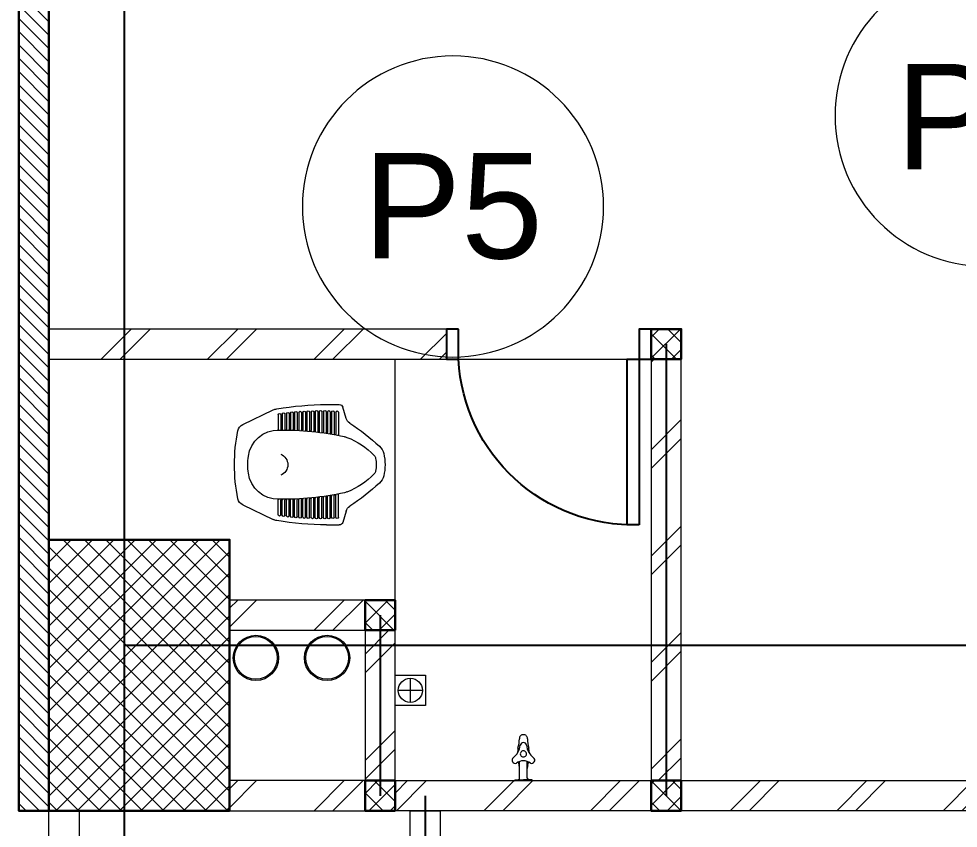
# Model space of a CAD drawing. Header units: millimetres. Extents: x -108 to 357, y -17 to 192.
# Drawn here: x -3.803 to -0.683, y 140.35 to 143.038 of the extents above; entities that cross this region are included whole.
import ezdxf
from ezdxf.enums import TextEntityAlignment as Align

# ---------------------------------------------------------------- set-up
doc = ezdxf.new("R2010")
doc.units = ezdxf.units.MM
for name, color, linetype, lineweight in [('ars', 11, 'Continuous', 0), ('KOL', 1, 'Continuous', 30), ('KOLOM', 4, 'Continuous', 9), ('lan', 7, 'Continuous', 15), ('NOT', 7, 'Continuous', 20), ('SANITAIR', 15, 'Continuous', 9), ('tem', 5, 'Continuous', 20)]:
    doc.layers.add(name, color=color, linetype=linetype, lineweight=lineweight)
doc.layers.add('as', color=1, linetype='Continuous', plot=False)
doc.layers.add('Kusen', color=30, linetype='Continuous')
doc.styles.add('S', font='simplex', dxfattribs={"width": 0.75})
doc.styles.get("Standard").update_dxf_attribs({"font": 'arial.ttf'})

# ---------------------------------------------------------------- blocks, each defined once
blk = doc.blocks.new("k1'")
at = {"layer": 'ars'}
h = blk.add_hatch(dxfattribs=at)
h.set_pattern_fill('_USER', color=256, scale=0.05, angle=45, double=1, pattern_type=0)
h.set_pattern_definition([(45, (0, -5), (-0.03535534, 0.03535534), []), (135, (0, -5), (-0.03535534, -0.03535534), [])])
h.paths.add_polyline_path([(-0.3, -0.45), (0.3, -0.45), (0.3, 0.45), (-0.3, 0.45)])
at = {"layer": 'KOL'}
blk.add_lwpolyline([(-0.3, -0.45), (0.3, -0.45), (0.3, 0.45), (-0.3, 0.45)], close=True, dxfattribs=at)
blk = doc.blocks.new('KRAN ATAS')
for p, q in [((-0.0198, 0), (0, 0)), ((-0.0198, -0.0015), (-0.0198, 0)), ((0.0198, 0), (0, 0)), ((0.0198, -0.0015), (0.0198, 0)), ((-0.0193, -0.002), (0, -0.002)), ((-0.0087, -0.006), (-0.0087, -0.0441)), ((0.0193, -0.002), (0, -0.002)), ((0.0087, -0.006), (0.0087, -0.0441))]:
    blk.add_line(p, q)
for centre, radius, start, end in [((-0.0193, -0.0015), 0.0005, 180, 270), ((-0.0127, -0.006), 0.004, 0, 90), ((0.0127, -0.006), 0.004, 90, 180), ((0.0193, -0.0015), 0.0005, 270, 0), ((-0.0188, -0.0464), 0.00682, 67.5786, 152.7397), ((0, -0.0187), 0.0268, 232.9628, 307.0372), ((0.0743, -0.0604), 0.0878, 163.7486, 168.4446), ((-0.0388, -0.0275), 0.03, 343.7486, 0), ((0.0388, -0.0275), 0.03, 180, 196.2514), ((-0.0743, -0.0604), 0.0878, 11.5554, 16.2514), ((0.0188, -0.0464), 0.00682, 27.2603, 112.4214), ((-0.0191, -0.047), 0.00682, 147.2603, 232.4214), ((-0.0514, -0.0871), 0.0447, 7.4918, 50.9581), ((0.0743, -0.0604), 0.0878, 182.0552, 189.0251), ((-0.0004, -0.0613), 0.0068, 86.5771, 273.4229), ((0.0004, -0.0613), 0.0068, 266.5771, 93.4229), ((0.0514, -0.0871), 0.0447, 129.0419, 172.5082), ((-0.0743, -0.0604), 0.0878, 350.9749, 357.9448), ((0.0191, -0.047), 0.00682, 307.5786, 32.7397), ((-0.0892, -0.0965), 0.08, 0.3555, 16.2023), ((-0.0003, -0.0804), 0.00682, 187.5786, 272.7397), ((0.0003, -0.0804), 0.00682, 267.2603, 352.4214), ((0.0892, -0.0965), 0.08, 163.7977, 179.6445), ((-0.0004, -0.0965), 0.0088, 176.8553, 272.6444), ((0.0004, -0.0965), 0.0088, 267.3556, 3.1447)]:
    blk.add_arc(centre, radius, start, end)
blk = doc.blocks.new('AVOOR')
blk.add_lwpolyline([(-21.8185, -71.5914), (-21.9185, -71.5914), (-21.9185, -71.4914), (-21.8185, -71.4914)], close=True)
for points in [[(-21.8685, -71.5014), (-21.8685, -71.5814)], [(-21.9085, -71.5414), (-21.8285, -71.5414)]]:
    blk.add_lwpolyline(points)
blk.add_circle((-21.8685, -71.5414), 0.04)
blk = doc.blocks.new('CL J D')
for p, q in [((0.306, 0.1938), (0.3479, 0.1938)), ((0.0275, 0.1273), (0.1283, 0.1756)), ((0.145, 0.1598), (0.145, 0.1109)), ((0.1539, 0.1598), (0.1539, 0.1111)), ((0.1587, 0.1615), (0.1587, 0.1111)), ((0.1676, 0.1615), (0.1676, 0.1111)), ((0.1723, 0.1631), (0.1723, 0.1111)), ((0.1812, 0.1631), (0.1812, 0.1109)), ((0.186, 0.1645), (0.186, 0.1109)), ((0.1949, 0.1645), (0.1949, 0.1105)), ((0.1996, 0.1657), (0.1996, 0.1105)), ((0.2085, 0.1657), (0.2085, 0.11)), ((0.2133, 0.1667), (0.2133, 0.11)), ((0.2222, 0.1667), (0.2222, 0.1092)), ((0.2269, 0.1676), (0.2269, 0.1092)), ((0.2358, 0.1676), (0.2358, 0.1082)), ((0.2406, 0.1682), (0.2406, 0.1082)), ((0.2495, 0.1682), (0.2495, 0.107)), ((0.2542, 0.1687), (0.2542, 0.107)), ((0.2631, 0.1687), (0.2631, 0.1056)), ((0.2679, 0.169), (0.2679, 0.1056)), ((0.2768, 0.169), (0.2768, 0.104)), ((0.2815, 0.1692), (0.2815, 0.104)), ((0.2904, 0.1692), (0.2904, 0.1022)), ((0.2952, 0.1691), (0.2952, 0.1022)), ((0.3041, 0.1691), (0.3041, 0.1003)), ((0.3088, 0.1689), (0.3088, 0.1003)), ((0.3177, 0.1689), (0.3177, 0.0981)), ((0.3225, 0.1685), (0.3225, 0.0981)), ((0.3314, 0.1685), (0.3314, 0.0957)), ((0.3361, 0.1679), (0.3361, 0.0957)), ((0.345, 0.1679), (0.345, 0.093)), ((0.3709, 0.1476), (0.3594, 0.1853)), ((0.145, -0.1722), (0.145, -0.1234)), ((0.1539, -0.1722), (0.1539, -0.1236)), ((0.1587, -0.174), (0.1587, -0.1236)), ((0.1676, -0.174), (0.1676, -0.1236)), ((0.1723, -0.1756), (0.1723, -0.1236)), ((0.1812, -0.1756), (0.1812, -0.1234)), ((0.186, -0.177), (0.186, -0.1234)), ((0.1949, -0.177), (0.1949, -0.123)), ((0.1996, -0.1782), (0.1996, -0.123)), ((0.2085, -0.1782), (0.2085, -0.1224)), ((0.2133, -0.1792), (0.2133, -0.1224)), ((0.2222, -0.1792), (0.2222, -0.1216)), ((0.2269, -0.18), (0.2269, -0.1216)), ((0.2358, -0.18), (0.2358, -0.1206)), ((0.2406, -0.1807), (0.2406, -0.1206)), ((0.2495, -0.1807), (0.2495, -0.1195)), ((0.2542, -0.1812), (0.2542, -0.1195)), ((0.2631, -0.1812), (0.2631, -0.1181)), ((0.2679, -0.1815), (0.2679, -0.1181)), ((0.2768, -0.1815), (0.2768, -0.1165)), ((0.2815, -0.1816), (0.2815, -0.1165)), ((0.2904, -0.1816), (0.2904, -0.1147)), ((0.2952, -0.1816), (0.2952, -0.1147)), ((0.3041, -0.1816), (0.3041, -0.1127)), ((0.3088, -0.1813), (0.3088, -0.1127)), ((0.3177, -0.1813), (0.3177, -0.1105)), ((0.3225, -0.1809), (0.3225, -0.1105)), ((0.3314, -0.1809), (0.3314, -0.1081)), ((0.3361, -0.1803), (0.3361, -0.1081)), ((0.345, -0.1803), (0.345, -0.1055)), ((0.0275, -0.1398), (0.1283, -0.188)), ((0.3709, -0.16), (0.3594, -0.1977)), ((0.306, -0.2062), (0.3479, -0.2062))]:
    blk.add_line(p, q)
for centre, radius, start, end in [((0.3183, -0.8979), 1.0917, 90.6447, 99.3564), ((0.3479, 0.1818), 0.012, 16.9837, 90), ((0.1462, 0.1381), 0.0415, 97.4366, 115.5884), ((0.1495, 0.1598), 0.00445, 0, 180), ((0.1631, 0.1615), 0.00445, 0, 180), ((0.1768, 0.1631), 0.00445, 0, 180), ((0.1904, 0.1645), 0.00445, 0, 180), ((0.2041, 0.1657), 0.00445, 0, 180), ((0.2177, 0.1667), 0.00445, 0, 180), ((0.2314, 0.1676), 0.00445, 0, 180), ((0.245, 0.1682), 0.00445, 0, 180), ((0.2587, 0.1687), 0.00445, 0, 180), ((0.2723, 0.169), 0.00445, 0, 180), ((0.286, 0.1692), 0.00445, 0, 180), ((0.2996, 0.1691), 0.00445, 0, 180), ((0.3133, 0.1689), 0.00445, 0, 180), ((0.3269, 0.1685), 0.00445, 0, 180), ((0.3406, 0.1679), 0.00445, 0, 180), ((0.0403, 0.1006), 0.0297, 115.5884, 167.907), ((0.3992, 0.1563), 0.0297, 196.9837, 236.587), ((-0.0629, -0.5443), 0.8096, 47.7542, 56.587), ((0.5098, 0), 0.5098, 167.907, 180.7001), ((0.1458, 0.0077), 0.1009, 89.3646, 171.9631), ((0.1427, 0.1109), 0.00237, 271.7186, 0), ((0.1639, -0.8282), 0.9369, 77.6038, 91.0419), ((0.1563, 0.1111), 0.00237, 180, 0), ((0.17, 0.1111), 0.00237, 180, 0), ((0.1836, 0.1109), 0.00237, 180, 0), ((0.1973, 0.1105), 0.00237, 180, 0), ((0.2109, 0.11), 0.00237, 180, 0), ((0.2246, 0.1092), 0.00237, 180, 0), ((0.2382, 0.1082), 0.00237, 180, 0), ((0.2519, 0.107), 0.00237, 180, 0), ((0.2655, 0.1056), 0.00237, 180, 0), ((0.2792, 0.104), 0.00237, 180, 0), ((0.2928, 0.1022), 0.00237, 180, 0), ((0.3064, 0.1003), 0.00237, 180, 0), ((0.3201, 0.0981), 0.00237, 180, 0), ((0.3337, 0.0957), 0.00237, 180, 0), ((0.3474, 0.093), 0.00237, 180, 258.7357), ((0.3518, 0.0291), 0.0593, 68.9695, 77.1263), ((0.2831, -0.1497), 0.2509, 43.8785, 68.9695), ((0.4495, 0.0199), 0.0475, 13.4838, 47.7542), ((0.1995, 0.0001), 0.1551, 171.9445, 182.3259), ((0.1409, -0.0052), 0.0359, 358.3993, 69.7102), ((0.4511, 0.0118), 0.0178, 9.3054, 43.8785), ((0.3402, -0.0063), 0.1302, 0.0418, 9.3054), ((0.3402, -0.0063), 0.1598, 0.034, 13.4838), ((0.5098, -0.0125), 0.5098, 179.2999, 192.093), ((0.1995, -0.0125), 0.1551, 177.6741, 188.0555), ((0.1409, -0.0072), 0.0359, 290.2898, 1.6007), ((0.4511, -0.0243), 0.0178, 316.1215, 350.6946), ((0.3402, -0.0061), 0.1302, 350.6946, 359.9582), ((0.3402, -0.0061), 0.1598, 346.5162, 359.966), ((0.1458, -0.0202), 0.1009, 188.0369, 270.6354), ((0.2831, 0.1372), 0.2509, 291.0305, 316.1215), ((0.4495, -0.0323), 0.0475, 312.2458, 346.5162), ((-0.0629, 0.5318), 0.8096, 303.413, 312.2458), ((0.0403, -0.113), 0.0297, 192.093, 244.4116), ((0.1427, -0.1234), 0.00237, 0, 88.2814), ((0.1639, 0.8157), 0.9369, 268.9581, 282.3962), ((0.1563, -0.1236), 0.00237, 0, 180), ((0.17, -0.1236), 0.00237, 0, 180), ((0.1836, -0.1234), 0.00237, 0, 180), ((0.1973, -0.123), 0.00237, 0, 180), ((0.2109, -0.1224), 0.00237, 0, 180), ((0.2246, -0.1216), 0.00237, 0, 180), ((0.2382, -0.1206), 0.00237, 0, 180), ((0.2519, -0.1195), 0.00237, 0, 180), ((0.2655, -0.1181), 0.00237, 0, 180), ((0.2792, -0.1165), 0.00237, 0, 180), ((0.2928, -0.1147), 0.00237, 0, 180), ((0.3064, -0.1127), 0.00237, 0, 180), ((0.3201, -0.1105), 0.00237, 0, 180), ((0.3337, -0.1081), 0.00237, 0, 180), ((0.3474, -0.1055), 0.00237, 101.2643, 180), ((0.3518, -0.0415), 0.0593, 282.8737, 291.0305), ((0.3992, -0.1687), 0.0297, 123.413, 163.0163), ((0.1495, -0.1722), 0.00445, 180, 0), ((0.1631, -0.174), 0.00445, 180, 0), ((0.1768, -0.1756), 0.00445, 180, 0), ((0.1904, -0.177), 0.00445, 180, 0), ((0.2041, -0.1782), 0.00445, 180, 0), ((0.2177, -0.1792), 0.00445, 180, 0), ((0.2314, -0.18), 0.00445, 180, 0), ((0.245, -0.1807), 0.00445, 180, 0), ((0.2587, -0.1812), 0.00445, 180, 0), ((0.2723, -0.1815), 0.00445, 180, 0), ((0.286, -0.1816), 0.00445, 180, 0), ((0.2996, -0.1816), 0.00445, 180, 0), ((0.3133, -0.1813), 0.00445, 180, 0), ((0.3269, -0.1809), 0.00445, 180, 0), ((0.3406, -0.1803), 0.00445, 180, 0), ((0.1462, -0.1506), 0.0415, 244.4116, 262.5634), ((0.3183, 0.8854), 1.0917, 260.6436, 269.3553), ((0.3479, -0.1942), 0.012, 270, 343.0163)]:
    blk.add_arc(centre, radius, start, end)
blk = doc.blocks.new('P.60')
at = {"layer": 'Kusen'}
for points in [[(1472.8348, 997.5354), (1472.8748, 997.5354), (1472.8748, 997.4354), (1472.8348, 997.4354)], [(1473.4748, 997.5354), (1473.5148, 997.5354), (1473.5148, 997.4354), (1473.4748, 997.4354)], [(1472.8748, 996.8854), (1472.9148, 996.8854), (1472.9148, 997.4354), (1472.8748, 997.4354)]]:
    blk.add_lwpolyline(points, close=True, dxfattribs=at)
blk.add_arc((1472.8948, 997.4658), 0.5808, 268.0266, 356.9943, dxfattribs=at)
blk = doc.blocks.new('K 10.10')
at = {"layer": 'ars'}
h = blk.add_hatch(dxfattribs=at)
h.set_pattern_fill('_USER', color=256, scale=0.05, angle=45, double=1, pattern_type=0)
h.set_pattern_definition([(45, (0, 0), (-0.035355339, 0.035355339), []), (135, (0, 0), (-0.035355339, -0.035355339), [])])
h.paths.add_polyline_path([(1560.5383, 1380.4069), (1560.6383, 1380.4069), (1560.6383, 1380.5069), (1560.5383, 1380.5069)])
at = {"layer": 'KOL'}
blk.add_lwpolyline([(1560.5383, 1380.4069), (1560.6383, 1380.4069), (1560.6383, 1380.5069), (1560.5383, 1380.5069)], close=True, dxfattribs=at)
blk = doc.blocks.new('A-4')
at = {"layer": 'ars'}
h = blk.add_hatch(dxfattribs=at)
h.set_pattern_fill('ANSI31', color=256, scale=0.25, angle=180, style=0)
h.set_pattern_definition([(135, (-37.55, 5.8), (0.022097087, 0.022097087), [])])
h.paths.add_polyline_path([(-36.95, 56.5), (-37.45, 56.5), (-37.55, 56.5), (-37.55, 50.7), (-37.45, 50.7), (-37.45, 56.4), (-36.95, 56.4)])
h = blk.add_hatch(dxfattribs=at)
h.set_pattern_fill('TEMBOK', color=256, scale=0.25)
h.set_pattern_definition([(45, (4.3128, -1.92464), (-0.1767767, 0.1767767), []), (45, (4.3753, -1.92464), (-0.1767767, 0.1767767), [])])
h.paths.add_polyline_path([(-36.13, 52.2), (-37.45, 52.2), (-37.45, 52.3), (-36.13, 52.3)])
h = blk.add_hatch(dxfattribs=at)
h.set_pattern_fill('TEMBOK', color=256, scale=0.25)
h.set_pattern_definition([(45, (1.6328, -6.02464), (-0.1767767, 0.1767767), []), (45, (1.6953, -6.02464), (-0.1767767, 0.1767767), [])])
h.paths.add_polyline_path([(-35.45, 50.8), (-35.35, 50.8), (-35.35, 52.2), (-35.45, 52.2)])
h = blk.add_hatch(dxfattribs=at)
h.set_pattern_fill('TEMBOK', color=256, scale=0.25)
h.set_pattern_definition([(45, (4.3128, -2.82464), (-0.1767767, 0.1767767), []), (45, (4.3753, -2.82464), (-0.1767767, 0.1767767), [])])
h.paths.add_polyline_path([(-36.4, 51.3), (-36.85, 51.3), (-36.85, 51.4), (-36.4, 51.4)])
h = blk.add_hatch(dxfattribs=at)
h.set_pattern_fill('TEMBOK', color=256, scale=0.25)
h.set_pattern_definition([(45, (2.5828, -6.92464), (-0.1767767, 0.1767767), []), (45, (2.6453, -6.92464), (-0.1767767, 0.1767767), [])])
h.paths.add_polyline_path([(-36.4, 50.8), (-36.3, 50.8), (-36.3, 51.3), (-36.4, 51.3)])
h = blk.add_hatch(dxfattribs=at)
h.set_pattern_fill('TEMBOK', color=256, scale=0.25)
h.set_pattern_definition([(45, (4.3128, -3.42464), (-0.1767767, 0.1767767), []), (45, (4.3753, -3.42464), (-0.1767767, 0.1767767), [])])
h.paths.add_polyline_path([(-36.4, 50.7), (-36.85, 50.7), (-36.85, 50.8), (-36.4, 50.8)])
h = blk.add_hatch(dxfattribs=at)
h.set_pattern_fill('TEMBOK', color=256, scale=0.25)
h.set_pattern_definition([(45, (3.4628, -3.42464), (-0.1767767, 0.1767767), []), (45, (3.5253, -3.42464), (-0.1767767, 0.1767767), [])])
h.paths.add_polyline_path([(-35.45, 50.7), (-36.3, 50.7), (-36.3, 50.8), (-35.45, 50.8)])
h = blk.add_hatch(dxfattribs=at)
h.set_pattern_fill('TEMBOK', color=256, scale=0.25)
h.set_pattern_definition([(45, (2.5128, -3.42464), (-0.1767767, 0.1767767), []), (45, (2.5753, -3.42464), (-0.1767767, 0.1767767), [])])
h.paths.add_polyline_path([(-34.05, 50.7), (-35.35, 50.7), (-35.35, 50.8), (-34.05, 50.8)])
for centre, radius in [((-36.7625, 51.2078), 0.075), ((-36.7625, 51.2078), 0.071), ((-36.526, 51.2078), 0.075), ((-36.526, 51.2078), 0.071)]:
    blk.add_circle(centre, radius, dxfattribs=at)
at = {"layer": 'as'}
for p, q in [((-37.2, 56.25), (-37.2, 43.15)), ((-35.4, 52.25), (-35.4, 50.75)), ((-36.35, 51.35), (-36.35, 50.75)), ((-37.2, 51.25), (37.2, 51.25)), ((-36.2, 50.75), (-36.2, 48.65))]:
    blk.add_line(p, q, dxfattribs=at)
at = {"layer": 'KOL'}
blk.add_lwpolyline([(-36.95, 56.5), (-37.45, 56.5), (-37.55, 56.5), (-37.55, 50.7), (-37.45, 50.7), (-37.45, 56.4), (-36.95, 56.4), (-36.95, 56.5)], dxfattribs=at)
at = {"layer": 'lan'}
for p, q in [((-36.3, 51.4), (-36.3, 52.2)), ((-36.09, 52.2), (-35.53, 52.2))]:
    blk.add_line(p, q, dxfattribs=at)
for points in [[(-37.45, 50.7), (-37.35, 50.7), (-37.35, 48.7), (-37.45, 48.7)], [(-36.25, 50.7), (-36.15, 50.7), (-36.15, 48.7), (-36.25, 48.7)]]:
    blk.add_lwpolyline(points, close=True, dxfattribs=at)
at = {"layer": 'tem'}
for points in [[(-36.13, 52.3), (-37.45, 52.3), (-37.45, 52.2), (-36.13, 52.2)], [(-35.45, 50.8), (-35.35, 50.8), (-35.35, 52.2), (-35.45, 52.2)], [(-36.4, 51.4), (-36.85, 51.4), (-36.85, 51.3), (-36.4, 51.3)], [(-36.4, 50.8), (-36.3, 50.8), (-36.3, 51.3), (-36.4, 51.3)], [(-36.85, 50.7), (-36.4, 50.7), (-36.4, 50.8), (-36.85, 50.8)], [(-35.45, 50.7), (-36.3, 50.7), (-36.3, 50.8), (-35.45, 50.8)], [(-34.05, 50.7), (-35.35, 50.7), (-35.35, 50.8), (-34.05, 50.8)]]:
    blk.add_lwpolyline(points, close=True, dxfattribs=at)
at = {"layer": 'KOL', "xscale": -1, "rotation": 180}
blk.add_blockref("k1'", (-37.15, 51.15), dxfattribs=at)
at = {"layer": 'KOLOM', "extrusion": (0, 0, -1), "zscale": -1, "rotation": 180}
for p in [(1595.9883, 1432.7069), (1596.9383, 1431.8069), (1596.9383, 1431.2069), (1595.9883, 1431.2069)]:
    blk.add_blockref('K 10.10', p, dxfattribs=at)
at = {"layer": 'Kusen', "xscale": -1}
blk.add_blockref('P.60', (1437.3848, -945.2354), dxfattribs=at)
at = {"layer": 'SANITAIR', "extrusion": (0, 0, -1), "zscale": -1, "rotation": 180}
blk.add_blockref('CL J D', (36.8335, 51.8432), dxfattribs=at)
at = {"layer": 'SANITAIR', "rotation": 180}
blk.add_blockref('AVOOR', (-58.1181, -20.4414), dxfattribs=at)
at = {"layer": 'SANITAIR', "extrusion": (0, 0, -1), "xscale": -1.450644103627577, "yscale": 1.450644103627582, "zscale": -1.450644103627577, "rotation": 179.9613440846885}
blk.add_blockref('KRAN ATAS', (35.874, 50.8), dxfattribs=at)
blk = doc.blocks.new('NAV')
blk.add_circle((0, -0.4), 0.4)
at = {"style": 'S', "width": 0.75, "flags": 4}
blk.add_attdef('AV', text='', height=0.3, dxfattribs=at).set_placement((0, -0.4), align=Align.MIDDLE)

msp = doc.modelspace()

# ---------------------------------------------------------------- block references
msp.add_blockref('A-4', (33.74738, 89.70808))
at = {"layer": 'NOT'}
ref = msp.add_blockref('NAV', (-0.59179, 142.21634), dxfattribs=dict(at, xscale=-1.25, yscale=1.25, zscale=1.25, rotation=180))
ref.add_attrib('AV', 'P2', dxfattribs={"layer": '0', "height": 0.35, "flags": 4}).set_placement((-0.59179, 142.71634), align=Align.MIDDLE)
ref = msp.add_blockref('NAV', (-2.36055, 141.9151), dxfattribs=dict(at, xscale=-1.25, yscale=1.25, zscale=1.25, rotation=180))
ref.add_attrib('AV', 'P5', dxfattribs={"layer": '0', "height": 0.35, "flags": 4}).set_placement((-2.36055, 142.4151), align=Align.MIDDLE)

doc.saveas('drawing.dxf')
